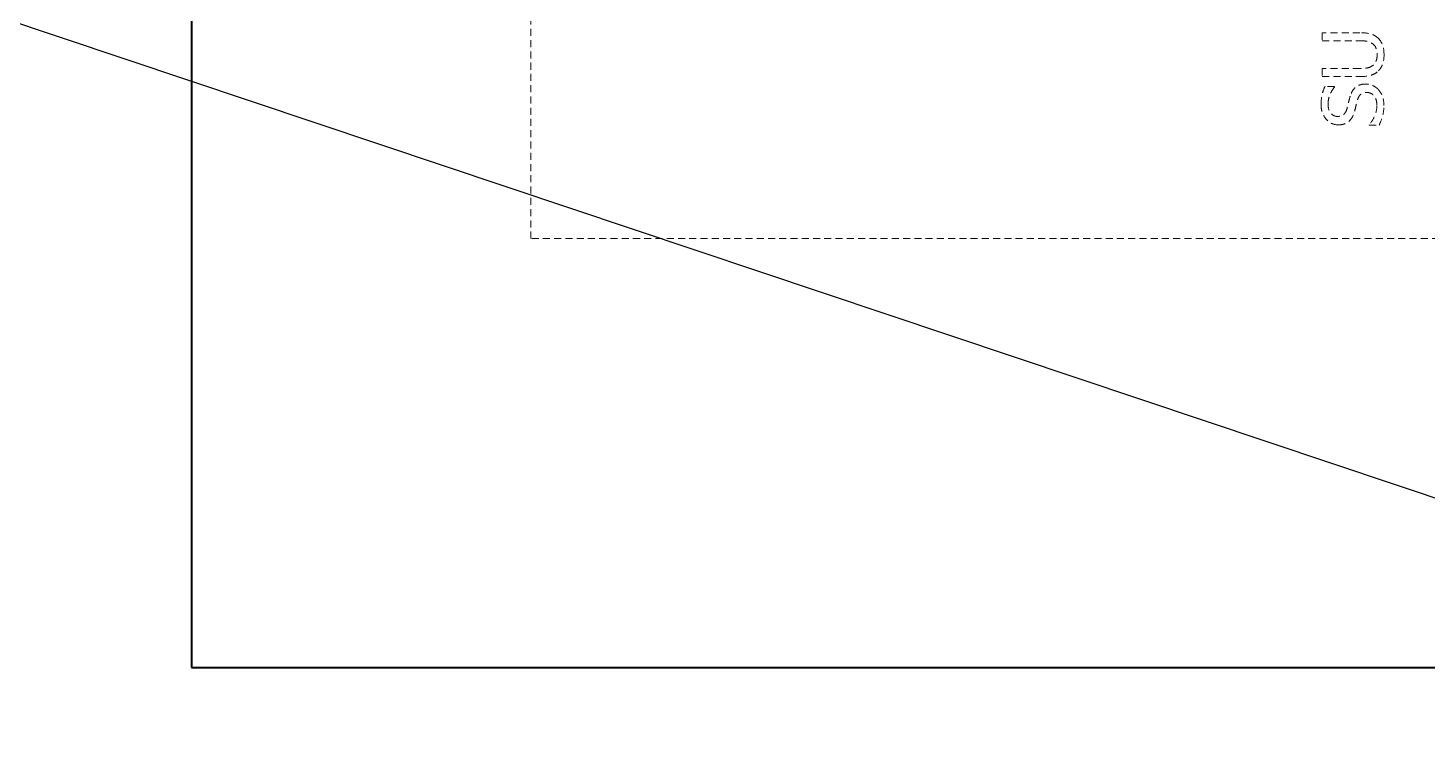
# Model space of a CAD drawing. Header units: inches. Extents: x 6934 to 18973, y 4254 to 7629.
# Drawn here: x 16958.42 to 16991.41, y 4459.85 to 4476.42 of the extents above; entities that cross this region are included whole.
import ezdxf

# ---------------------------------------------------------------- set-up
doc = ezdxf.new("R2010")
doc.units = ezdxf.units.IN
doc.header["$MEASUREMENT"] = 0
doc.linetypes.add('입력 정류부 ASSY$0$DASHED', pattern=[0.2067, 0.1654, -0.0413])
for name, color, linetype, lineweight, true_color in [('입력 정류부 ASSY$0$가려진 것(ISO)', 2, '입력 정류부 ASSY$0$DASHED', 18, 0xffff00), ('입력 정류부 ASSY$0$가시적인 것(ISO)', 3, 'Continuous', 40, 0x00ff00), ('입력 정류부 ASSY$0$기호(ISO)', 5, 'Continuous', 25, 0x0000ff)]:
    doc.layers.add(name, color=color, linetype=linetype, lineweight=lineweight, true_color=true_color)

# ---------------------------------------------------------------- blocks, each defined once
blk = doc.blocks.new('입력 정류부 ASSY$0$품번기호1')
at = {"layer": '입력 정류부 ASSY$0$기호(ISO)', "color": 7}
blk.add_line((110.651, 122.122), (292.526, 61.234), dxfattribs=at)
blk = doc.blocks.new('입력 정류부 ASSY')
at = {"layer": '입력 정류부 ASSY$0$가려진 것(ISO)'}
for p, q in [((316.205, 211.443), (316.205, 239.44)), ((335.758, 216.295), (334.866, 216.295)), ((334.866, 216.295), (334.866, 216.105)), ((334.866, 216.105), (335.763, 216.105)), ((335.758, 215.451), (334.866, 215.451)), ((334.866, 215.451), (334.866, 215.261)), ((334.866, 215.261), (335.758, 215.261)), ((335.16, 215.029), (334.934, 215.029)), ((335.16, 215.015), (335.16, 215.029)), ((335.971, 214.127), (335.971, 214.114)), ((335.971, 214.114), (336.209, 214.114)), ((356.201, 211.443), (316.205, 211.443))]:
    blk.add_line(p, q, dxfattribs=at)
for points, knots in [([(336.193, 216.158), (336.169, 216.184), (336.142, 216.205), (336.081, 216.241), (336.048, 216.255), (335.931, 216.288), (335.844, 216.295), (335.758, 216.295)], [-0.04700308, -0.04700308, -0.04700308, -0.04700308, -0.03650437, -0.03650437, -0.02576429, -0.02576429, 0, 0, 0, 0]), ([(335.763, 216.105), (335.854, 216.105), (335.904, 216.097), (335.971, 216.083), (336.01, 216.067), (336.046, 216.044)], [-0.02040805, -0.02040805, -0.02040805, -0.02040805, -0.01294765, -0.01294765, 0, 0, 0, 0]), ([(336.325, 215.777), (336.325, 215.901), (336.304, 215.973), (336.265, 216.069), (336.234, 216.117), (336.193, 216.158)], [-0.0311781, -0.0311781, -0.0311781, -0.0311781, -0.01746792, -0.01746792, 0, 0, 0, 0]), ([(336.046, 216.044), (336.066, 216.031), (336.083, 216.015), (336.117, 215.973), (336.128, 215.95), (336.155, 215.884), (336.163, 215.831), (336.163, 215.777)], [-0.02510045, -0.02510045, -0.02510045, -0.02510045, -0.02117682, -0.02117682, -0.01609038, -0.01609038, 0, 0, 0, 0]), ([(336.163, 215.777), (336.163, 215.741), (336.16, 215.705), (336.146, 215.645), (336.134, 215.611), (336.095, 215.551), (336.073, 215.53), (336.046, 215.512)], [-0.03805297, -0.03805297, -0.03805297, -0.03805297, -0.02141862, -0.02141862, -0.00948288, -0.00948288, 0, 0, 0, 0]), ([(336.193, 215.398), (336.215, 215.42), (336.235, 215.444), (336.268, 215.498), (336.282, 215.527), (336.308, 215.601), (336.325, 215.671), (336.325, 215.777)], [-0.07564373, -0.07564373, -0.07564373, -0.07564373, -0.05413502, -0.05413502, -0.03194883, -0.03194883, 0, 0, 0, 0]), ([(336.046, 215.512), (336.009, 215.488), (335.968, 215.472), (335.901, 215.459), (335.852, 215.451), (335.758, 215.451)], [-0.0805126, -0.0805126, -0.0805126, -0.0805126, -0.02809979, -0.02809979, 0, 0, 0, 0]), ([(335.758, 215.261), (335.929, 215.261), (336.017, 215.29), (336.11, 215.328), (336.155, 215.358), (336.193, 215.398)], [-0.03023657, -0.03023657, -0.03023657, -0.03023657, -0.01647976, -0.01647976, 0, 0, 0, 0]), ([(334.934, 215.029), (334.902, 214.966), (334.88, 214.9), (334.854, 214.786), (334.841, 214.71), (334.841, 214.604)], [-0.0788146, -0.0788146, -0.0788146, -0.0788146, -0.03151757, -0.03151757, 0, 0, 0, 0]), ([(335.005, 214.617), (335.005, 214.657), (335.009, 214.697), (335.029, 214.787), (335.045, 214.826), (335.082, 214.909), (335.117, 214.967), (335.16, 215.015)], [-0.03377779, -0.03377779, -0.03377779, -0.03377779, -0.02756428, -0.02756428, -0.01953781, -0.01953781, 0, 0, 0, 0]), ([(335.527, 214.801), (335.514, 214.756), (335.5, 214.702), (335.486, 214.64), (335.469, 214.569), (335.452, 214.508)], [-0.07419361, -0.07419361, -0.07419361, -0.07419361, -0.01880437, -0.01880437, 0, 0, 0, 0]), ([(335.888, 215.085), (335.854, 215.085), (335.819, 215.082), (335.756, 215.066), (335.727, 215.055), (335.654, 215.014), (335.624, 214.983), (335.569, 214.913), (335.545, 214.857), (335.527, 214.801)], [-0.03832019, -0.03832019, -0.03832019, -0.03832019, -0.03231417, -0.03231417, -0.02676337, -0.02676337, -0.01756294, -0.01756294, 0, 0, 0, 0]), ([(335.699, 214.711), (335.706, 214.735), (335.715, 214.759), (335.737, 214.8), (335.75, 214.818), (335.778, 214.845), (335.796, 214.86), (335.854, 214.883), (335.886, 214.887), (335.918, 214.887)], [-0.04302298, -0.04302298, -0.04302298, -0.04302298, -0.02983489, -0.02983489, -0.01853704, -0.01853704, -0.00952746, -0.00952746, 0, 0, 0, 0]), ([(336.191, 214.955), (336.171, 214.977), (336.15, 214.995), (336.101, 215.028), (336.075, 215.042), (335.996, 215.074), (335.943, 215.085), (335.888, 215.085)], [-0.0342902, -0.0342902, -0.0342902, -0.0342902, -0.02555555, -0.02555555, -0.01657907, -0.01657907, 0, 0, 0, 0]), ([(335.918, 214.887), (335.935, 214.887), (335.953, 214.885), (335.986, 214.878), (336.002, 214.873), (336.042, 214.854), (336.064, 214.837), (336.1, 214.797), (336.119, 214.77), (336.151, 214.678), (336.156, 214.622), (336.156, 214.569)], [-0.06031182, -0.06031182, -0.06031182, -0.06031182, -0.05149193, -0.05149193, -0.04318139, -0.04318139, -0.02894703, -0.02894703, -0.01597692, -0.01597692, 0, 0, 0, 0]), ([(336.321, 214.582), (336.321, 214.659), (336.312, 214.736), (336.276, 214.829), (336.25, 214.89), (336.191, 214.955)], [-0.08476584, -0.08476584, -0.08476584, -0.08476584, -0.0263546, -0.0263546, 0, 0, 0, 0]), ([(334.841, 214.604), (334.841, 214.563), (334.844, 214.521), (334.86, 214.442), (334.871, 214.406), (334.917, 214.304), (334.957, 214.258), (335.021, 214.196), (335.06, 214.17), (335.15, 214.133), (335.199, 214.124), (335.25, 214.124)], [-0.05591473, -0.05591473, -0.05591473, -0.05591473, -0.04868654, -0.04868654, -0.04199964, -0.04199964, -0.02931401, -0.02931401, -0.01516348, -0.01516348, 0, 0, 0, 0]), ([(335.23, 214.322), (335.216, 214.322), (335.201, 214.323), (335.174, 214.329), (335.161, 214.333), (335.124, 214.348), (335.104, 214.363), (335.066, 214.403), (335.046, 214.431), (335.012, 214.517), (335.005, 214.567), (335.005, 214.617)], [-0.05134523, -0.05134523, -0.05134523, -0.05134523, -0.04500603, -0.04500603, -0.03897524, -0.03897524, -0.02754412, -0.02754412, -0.0149853, -0.0149853, 0, 0, 0, 0]), ([(335.452, 214.508), (335.445, 214.482), (335.436, 214.457), (335.412, 214.412), (335.398, 214.393), (335.368, 214.364), (335.349, 214.349), (335.293, 214.326), (335.261, 214.322), (335.23, 214.322)], [-0.04274835, -0.04274835, -0.04274835, -0.04274835, -0.02975696, -0.02975696, -0.01827943, -0.01827943, -0.00935744, -0.00935744, 0, 0, 0, 0]), ([(335.508, 214.217), (335.539, 214.247), (335.565, 214.281), (335.595, 214.34), (335.615, 214.382), (335.634, 214.453)], [-0.06505709, -0.06505709, -0.06505709, -0.06505709, -0.02182885, -0.02182885, 0, 0, 0, 0]), ([(335.634, 214.453), (335.645, 214.496), (335.657, 214.546), (335.677, 214.631), (335.688, 214.671), (335.699, 214.711)], [-0.02593303, -0.02593303, -0.02593303, -0.02593303, -0.01249655, -0.01249655, 0, 0, 0, 0]), ([(336.156, 214.569), (336.156, 214.49), (336.137, 214.413), (336.087, 214.29), (336.048, 214.21), (335.971, 214.127)], [-0.08382813, -0.08382813, -0.08382813, -0.08382813, -0.03397129, -0.03397129, 0, 0, 0, 0]), ([(336.209, 214.114), (336.241, 214.18), (336.267, 214.248), (336.297, 214.349), (336.321, 214.431), (336.321, 214.582)], [-0.1487805, -0.1487805, -0.1487805, -0.1487805, -0.045472, -0.045472, 0, 0, 0, 0]), ([(335.25, 214.124), (335.326, 214.124), (335.374, 214.139), (335.439, 214.165), (335.476, 214.187), (335.508, 214.217)], [-0.02091917, -0.02091917, -0.02091917, -0.02091917, -0.01314, -0.01314, 0, 0, 0, 0])]:
    blk.add_open_spline(points, degree=3, knots=knots, dxfattribs=at)
at = {"layer": '입력 정류부 ASSY$0$가시적인 것(ISO)'}
for p, q in [((308.204, 230.34), (308.204, 201.34)), ((308.204, 201.34), (367.204, 201.34))]:
    blk.add_line(p, q, dxfattribs=at)
at = {"layer": '입력 정류부 ASSY$0$기호(ISO)', "xscale": 2, "yscale": 2, "zscale": 2}
blk.add_blockref('입력 정류부 ASSY$0$품번기호1', (0, 0), dxfattribs=at)

msp = doc.modelspace()

# ---------------------------------------------------------------- block references
msp.add_blockref('입력 정류부 ASSY', (16654.075, 4260.012))

doc.saveas('drawing.dxf')
